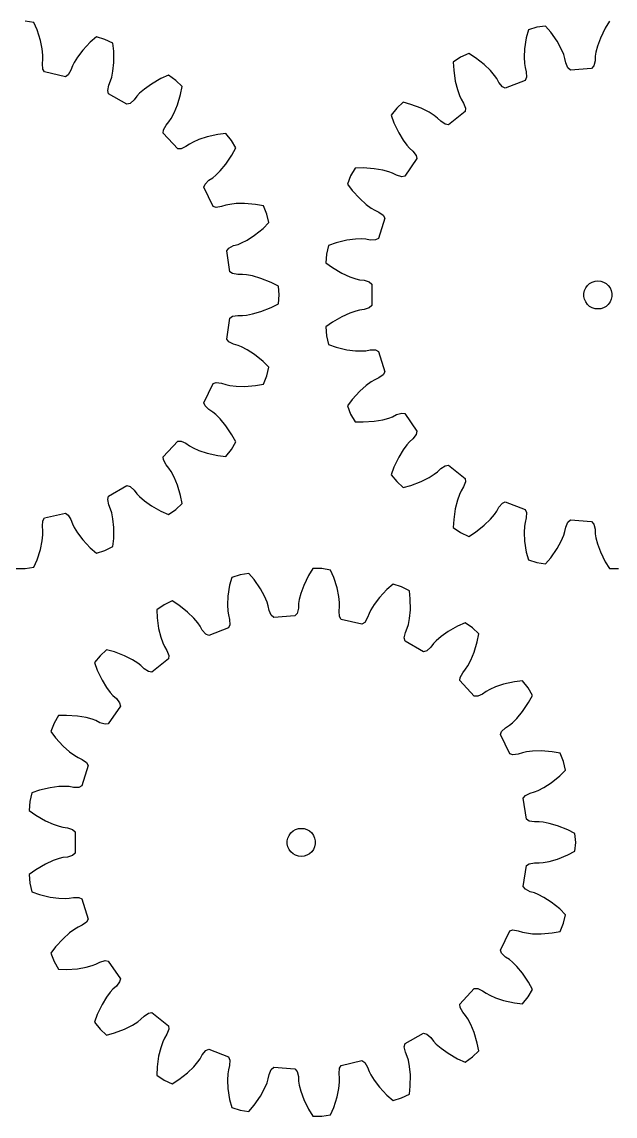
# Model space of a CAD drawing. Extents: x 0 to 185, y 0 to 234.
# Drawn here: x 62.5 to 125.8, y 0 to 116.7 of the extents above; entities that cross this region are included whole.
import ezdxf

# ---------------------------------------------------------------- set-up
doc = ezdxf.new("R2010")
doc.units = 0

msp = doc.modelspace()

# ---------------------------------------------------------------- linework, layer by layer
for p, q in [((63.81, 116.67), (62.87, 116.81)), ((125.24, 116.81), (124.79, 116.08)), ((64.15, 115.88), (63.81, 116.67)), ((64.5, 114.76), (64.15, 115.88)), ((116.58, 115.88), (116.36, 115.05)), ((117.48, 116.16), (116.58, 115.88)), ((118.42, 116.3), (117.48, 116.16)), ((118.97, 115.64), (118.42, 116.3)), ((119.64, 114.67), (118.97, 115.64)), ((124.79, 116.08), (124.27, 115.02)), ((64.69, 113.85), (64.5, 114.76)), ((69.83, 114.58), (69.03, 113.72)), ((70.48, 115.15), (69.83, 114.58)), ((71.38, 114.87), (70.48, 115.15)), ((72.23, 114.46), (71.38, 114.87)), ((72.33, 113.6), (72.23, 114.46)), ((116.36, 115.05), (116.18, 113.88)), ((120.09, 113.86), (119.64, 114.67)), ((124.27, 115.02), (123.95, 114.15)), ((64.76, 113.18), (64.69, 113.85)), ((69.03, 113.72), (68.46, 112.99)), ((72.33, 112.42), (72.33, 113.6)), ((110.21, 113.38), (109.35, 112.97)), ((110.93, 112.92), (110.21, 113.38)), ((116.18, 113.88), (116.13, 112.96)), ((120.35, 113.25), (120.09, 113.86)), ((120.48, 112.85), (120.35, 113.25)), ((123.78, 113.5), (123.72, 113.09)), ((123.95, 114.15), (123.78, 113.5)), ((64.71, 112.27), (64.76, 112.76)), ((64.77, 111.7), (64.71, 112.27)), ((64.76, 112.76), (64.76, 113.18)), ((68.11, 112.42), (67.93, 112.04)), ((68.46, 112.99), (68.11, 112.42)), ((72.24, 111.5), (72.33, 112.42)), ((109.35, 112.97), (108.57, 112.44)), ((108.57, 112.44), (108.61, 111.58)), ((111.86, 112.19), (110.93, 112.92)), ((112.52, 111.55), (111.86, 112.19)), ((116.13, 112.96), (116.16, 112.29)), ((116.16, 112.29), (116.22, 111.87)), ((120.58, 112.37), (120.48, 112.85)), ((120.79, 111.84), (120.58, 112.37)), ((123.69, 112.6), (123.55, 112.04)), ((123.72, 113.09), (123.69, 112.6)), ((64.95, 111.4), (64.77, 111.7)), ((67.17, 110.89), (64.95, 111.4)), ((67.46, 111.09), (67.17, 110.89)), ((67.76, 111.58), (67.46, 111.09)), ((67.93, 112.04), (67.76, 111.58)), ((72.12, 110.84), (72.24, 111.5)), ((78.16, 111.04), (77.37, 110.69)), ((78.94, 110.5), (78.16, 111.04)), ((108.61, 111.58), (108.78, 110.41)), ((112.96, 111.03), (112.52, 111.55)), ((113.2, 110.69), (112.96, 111.03)), ((116.22, 111.87), (116.34, 111.4)), ((116.34, 111.4), (116.37, 110.83)), ((121.06, 111.6), (120.79, 111.84)), ((123.33, 111.77), (121.06, 111.6)), ((123.55, 112.04), (123.33, 111.77)), ((71.69, 109.43), (71.81, 109.99)), ((71.81, 109.99), (71.99, 110.44)), ((71.99, 110.44), (72.12, 110.84)), ((76.35, 110.1), (75.6, 109.57)), ((77.37, 110.69), (76.35, 110.1)), ((79.64, 109.86), (78.94, 110.5)), ((79.47, 109.01), (79.64, 109.86)), ((108.78, 110.41), (109, 109.51)), ((113.43, 110.26), (113.2, 110.69)), ((113.8, 109.82), (113.43, 110.26)), ((114.12, 109.66), (113.8, 109.82)), ((116.24, 110.5), (114.12, 109.66)), ((116.37, 110.83), (116.24, 110.5)), ((71.77, 109.08), (71.69, 109.43)), ((73.74, 107.95), (71.77, 109.08)), ((74.81, 108.82), (74.51, 108.43)), ((75.09, 109.13), (74.81, 108.82)), ((75.6, 109.57), (75.09, 109.13)), ((79.13, 107.89), (79.47, 109.01)), ((109, 109.51), (109.23, 108.88)), ((109.23, 108.88), (109.41, 108.5)), ((74.08, 108.05), (73.74, 107.95)), ((74.51, 108.43), (74.08, 108.05)), ((78.77, 107.04), (79.13, 107.89)), ((102.53, 107.53), (101.94, 106.79)), ((103.22, 108.17), (102.53, 107.53)), ((104.05, 107.94), (103.22, 108.17)), ((105.15, 107.52), (104.05, 107.94)), ((105.98, 107.1), (105.15, 107.52)), ((109.41, 108.5), (109.66, 108.08)), ((109.66, 108.08), (109.86, 107.55)), ((109.86, 107.55), (109.84, 107.19)), ((78.22, 106.09), (78.46, 106.44)), ((78.46, 106.44), (78.77, 107.04)), ((101.94, 106.79), (102.23, 105.98)), ((106.54, 106.74), (105.98, 107.1)), ((106.87, 106.48), (106.54, 106.74)), ((107.22, 106.14), (106.87, 106.48)), ((109.84, 107.19), (108.05, 105.77)), ((77.61, 104.86), (77.63, 105.22)), ((77.63, 105.22), (77.91, 105.72)), ((77.91, 105.72), (78.22, 106.09)), ((102.23, 105.98), (102.74, 104.91)), ((107.7, 105.82), (107.22, 106.14)), ((108.05, 105.77), (107.7, 105.82)), ((79.16, 103.19), (77.61, 104.86)), ((80.8, 103.92), (80.43, 103.71)), ((81.41, 104.2), (80.8, 103.92)), ((82.29, 104.49), (81.41, 104.2)), ((83.43, 104.74), (82.29, 104.49)), ((84.29, 104.84), (83.43, 104.74)), ((84.88, 104.1), (84.29, 104.84)), ((85.35, 103.29), (84.88, 104.1)), ((102.74, 104.91), (103.21, 104.12)), ((103.21, 104.12), (103.62, 103.58)), ((79.51, 103.19), (79.16, 103.19)), ((80.03, 103.43), (79.51, 103.19)), ((80.43, 103.71), (80.03, 103.43)), ((84.94, 102.53), (85.35, 103.29)), ((103.62, 103.58), (103.9, 103.27)), ((103.9, 103.27), (104.26, 102.95)), ((104.26, 102.95), (104.62, 102.5)), ((84.29, 101.55), (84.94, 102.53)), ((104.69, 102.15), (103.41, 100.27)), ((104.62, 102.5), (104.69, 102.15)), ((83.22, 100.37), (83.7, 100.84)), ((83.7, 100.84), (84.29, 101.55)), ((98.09, 101.13), (97.61, 100.31)), ((98.95, 101.16), (98.09, 101.13)), ((100.12, 101.08), (98.95, 101.16)), ((101.03, 100.92), (100.12, 101.08)), ((101.68, 100.74), (101.03, 100.92)), ((102.07, 100.59), (101.68, 100.74)), ((102.51, 100.37), (102.07, 100.59)), ((81.94, 99.11), (82.07, 99.44)), ((82.07, 99.44), (82.48, 99.84)), ((82.48, 99.84), (82.89, 100.1)), ((82.89, 100.1), (83.22, 100.37)), ((97.61, 100.31), (97.27, 99.43)), ((97.27, 99.43), (97.78, 98.74)), ((103.06, 100.21), (102.51, 100.37)), ((103.41, 100.27), (103.06, 100.21)), ((82.93, 97.06), (81.94, 99.11)), ((97.78, 98.74), (98.58, 97.88)), ((83.27, 96.95), (82.93, 97.06)), ((83.84, 97.03), (83.27, 96.95)), ((84.3, 97.18), (83.84, 97.03)), ((84.71, 97.27), (84.3, 97.18)), ((85.38, 97.35), (84.71, 97.27)), ((86.3, 97.37), (85.38, 97.35)), ((87.47, 97.27), (86.3, 97.37)), ((88.32, 97.12), (87.47, 97.27)), ((88.67, 96.24), (88.32, 97.12)), ((98.58, 97.88), (99.27, 97.26)), ((99.27, 97.26), (99.81, 96.87)), ((88.88, 95.32), (88.67, 96.24)), ((99.81, 96.87), (100.18, 96.65)), ((100.18, 96.65), (100.62, 96.45)), ((101.26, 95.81), (100.59, 93.64)), ((100.62, 96.45), (101.09, 96.12)), ((101.09, 96.12), (101.26, 95.81)), ((87.35, 93.97), (88.26, 94.71)), ((88.26, 94.71), (88.88, 95.32)), ((85.98, 93.16), (86.58, 93.47)), ((86.58, 93.47), (87.35, 93.97)), ((97.21, 93.44), (96.07, 93.17)), ((98.13, 93.56), (97.21, 93.44)), ((98.8, 93.58), (98.13, 93.56)), ((99.22, 93.55), (98.8, 93.58)), ((99.7, 93.47), (99.22, 93.55)), ((100.27, 93.48), (99.7, 93.47)), ((100.59, 93.64), (100.27, 93.48)), ((84.39, 92.33), (84.61, 92.61)), ((84.73, 90.08), (84.39, 92.33)), ((84.61, 92.61), (85.12, 92.87)), ((85.12, 92.87), (85.59, 93)), ((85.59, 93), (85.98, 93.16)), ((95.25, 92.89), (95.04, 91.97)), ((96.07, 93.17), (95.25, 92.89)), ((95.04, 91.97), (94.97, 91.03)), ((85.02, 89.88), (84.73, 90.08)), ((94.97, 91.03), (95.67, 90.52)), ((95.67, 90.52), (96.68, 89.93)), ((96.68, 89.93), (97.52, 89.54)), ((85.58, 89.78), (85.02, 89.88)), ((86.07, 89.79), (85.58, 89.78)), ((86.49, 89.76), (86.07, 89.79)), ((87.15, 89.64), (86.49, 89.76)), ((88.04, 89.38), (87.15, 89.64)), ((89.13, 88.95), (88.04, 89.38)), ((89.9, 88.55), (89.13, 88.95)), ((97.52, 89.54), (98.16, 89.33)), ((98.16, 89.33), (98.57, 89.23)), ((98.57, 89.23), (99.05, 89.17)), ((99.05, 89.17), (99.6, 88.99)), ((99.6, 88.99), (99.86, 88.75)), ((99.86, 88.75), (99.86, 86.47)), ((122.88, 88.61), (123.12, 88.82)), ((123.12, 88.82), (123.39, 88.98)), ((123.39, 88.98), (123.69, 89.08)), ((123.69, 89.08), (124, 89.11)), ((124, 89.11), (124.31, 89.08)), ((124.31, 89.08), (124.61, 88.98)), ((124.61, 88.98), (124.88, 88.82)), ((124.88, 88.82), (125.11, 88.61)), ((89.97, 87.61), (89.9, 88.55)), ((89.9, 86.67), (89.97, 87.61)), ((122.51, 87.76), (122.57, 88.07)), ((122.51, 87.45), (122.51, 87.76)), ((122.57, 88.07), (122.7, 88.36)), ((122.7, 88.36), (122.88, 88.61)), ((125.11, 88.61), (125.3, 88.36)), ((125.3, 88.36), (125.42, 88.07)), ((125.42, 88.07), (125.49, 87.76)), ((125.49, 87.76), (125.49, 87.45)), ((89.13, 86.27), (89.9, 86.67)), ((99.86, 86.47), (99.6, 86.23)), ((122.57, 87.14), (122.51, 87.45)), ((122.7, 86.86), (122.57, 87.14)), ((122.88, 86.6), (122.7, 86.86)), ((123.12, 86.39), (122.88, 86.6)), ((123.39, 86.24), (123.12, 86.39)), ((124.88, 86.39), (124.61, 86.24)), ((125.11, 86.6), (124.88, 86.39)), ((125.3, 86.86), (125.11, 86.6)), ((125.42, 87.14), (125.3, 86.86)), ((125.49, 87.45), (125.42, 87.14)), ((84.73, 85.14), (85.02, 85.34)), ((85.02, 85.34), (85.58, 85.43)), ((85.58, 85.43), (86.07, 85.42)), ((86.07, 85.42), (86.49, 85.46)), ((86.49, 85.46), (87.15, 85.58)), ((87.15, 85.58), (88.04, 85.83)), ((88.04, 85.83), (89.13, 86.27)), ((96.68, 85.29), (95.67, 84.69)), ((97.52, 85.67), (96.68, 85.29)), ((98.16, 85.89), (97.52, 85.67)), ((98.57, 85.98), (98.16, 85.89)), ((99.05, 86.05), (98.57, 85.98)), ((99.6, 86.23), (99.05, 86.05)), ((123.69, 86.14), (123.39, 86.24)), ((124, 86.11), (123.69, 86.14)), ((124.31, 86.14), (124, 86.11)), ((124.61, 86.24), (124.31, 86.14)), ((84.39, 82.88), (84.73, 85.14)), ((95.67, 84.69), (94.97, 84.19)), ((94.97, 84.19), (95.04, 83.24)), ((95.04, 83.24), (95.25, 82.32)), ((84.61, 82.6), (84.39, 82.88)), ((85.12, 82.35), (84.61, 82.6)), ((85.59, 82.21), (85.12, 82.35)), ((85.98, 82.06), (85.59, 82.21)), ((86.58, 81.75), (85.98, 82.06)), ((87.35, 81.24), (86.58, 81.75)), ((95.25, 82.32), (96.07, 82.04)), ((96.07, 82.04), (97.21, 81.77)), ((97.21, 81.77), (98.13, 81.65)), ((99.22, 81.66), (99.7, 81.75)), ((99.7, 81.75), (100.27, 81.74)), ((100.27, 81.74), (100.59, 81.58)), ((88.26, 80.5), (87.35, 81.24)), ((98.13, 81.65), (98.8, 81.63)), ((98.8, 81.63), (99.22, 81.66)), ((100.59, 81.58), (101.26, 79.4)), ((88.88, 79.9), (88.26, 80.5)), ((88.67, 78.98), (88.88, 79.9)), ((101.26, 79.4), (101.09, 79.09)), ((82.93, 78.16), (83.27, 78.27)), ((83.27, 78.27), (83.84, 78.19)), ((88.32, 78.1), (88.67, 78.98)), ((99.81, 78.35), (99.27, 77.95)), ((100.18, 78.56), (99.81, 78.35)), ((100.62, 78.76), (100.18, 78.56)), ((101.09, 79.09), (100.62, 78.76)), ((81.94, 76.11), (82.93, 78.16)), ((83.84, 78.19), (84.3, 78.04)), ((84.3, 78.04), (84.71, 77.95)), ((84.71, 77.95), (85.38, 77.87)), ((85.38, 77.87), (86.3, 77.85)), ((86.3, 77.85), (87.47, 77.94)), ((87.47, 77.94), (88.32, 78.1)), ((98.58, 77.34), (97.78, 76.47)), ((99.27, 77.95), (98.58, 77.34)), ((82.07, 75.78), (81.94, 76.11)), ((97.78, 76.47), (97.27, 75.78)), ((82.48, 75.38), (82.07, 75.78)), ((82.89, 75.11), (82.48, 75.38)), ((83.22, 74.85), (82.89, 75.11)), ((83.7, 74.38), (83.22, 74.85)), ((97.27, 75.78), (97.61, 74.9)), ((97.61, 74.9), (98.09, 74.08)), ((102.07, 74.62), (102.51, 74.84)), ((102.51, 74.84), (103.06, 75)), ((103.06, 75), (103.41, 74.95)), ((103.41, 74.95), (104.69, 73.07)), ((84.29, 73.66), (83.7, 74.38)), ((84.94, 72.69), (84.29, 73.66)), ((98.09, 74.08), (98.95, 74.06)), ((98.95, 74.06), (100.12, 74.14)), ((100.12, 74.14), (101.03, 74.29)), ((101.03, 74.29), (101.68, 74.47)), ((101.68, 74.47), (102.07, 74.62)), ((85.35, 71.93), (84.94, 72.69)), ((104.62, 72.72), (104.26, 72.27)), ((104.69, 73.07), (104.62, 72.72)), ((77.61, 70.35), (79.16, 72.02)), ((79.16, 72.02), (79.51, 72.02)), ((79.51, 72.02), (80.03, 71.78)), ((80.03, 71.78), (80.43, 71.5)), ((80.43, 71.5), (80.8, 71.29)), ((80.8, 71.29), (81.41, 71.02)), ((84.88, 71.11), (85.35, 71.93)), ((103.62, 71.63), (103.21, 71.09)), ((103.9, 71.94), (103.62, 71.63)), ((104.26, 72.27), (103.9, 71.94)), ((77.63, 70), (77.61, 70.35)), ((81.41, 71.02), (82.29, 70.73)), ((82.29, 70.73), (83.43, 70.47)), ((83.43, 70.47), (84.29, 70.37)), ((84.29, 70.37), (84.88, 71.11)), ((102.74, 70.3), (102.23, 69.24)), ((103.21, 71.09), (102.74, 70.3)), ((77.91, 69.5), (77.63, 70)), ((78.22, 69.12), (77.91, 69.5)), ((78.46, 68.77), (78.22, 69.12)), ((102.23, 69.24), (101.94, 68.43)), ((106.87, 68.74), (107.22, 69.08)), ((107.22, 69.08), (107.7, 69.39)), ((107.7, 69.39), (108.05, 69.44)), ((108.05, 69.44), (109.84, 68.02)), ((78.77, 68.18), (78.46, 68.77)), ((79.13, 67.33), (78.77, 68.18)), ((101.94, 68.43), (102.53, 67.69)), ((105.15, 67.7), (105.98, 68.12)), ((105.98, 68.12), (106.54, 68.48)), ((106.54, 68.48), (106.87, 68.74)), ((109.84, 68.02), (109.86, 67.67)), ((71.77, 66.13), (73.74, 67.27)), ((73.74, 67.27), (74.08, 67.17)), ((74.08, 67.17), (74.51, 66.78)), ((74.51, 66.78), (74.81, 66.4)), ((79.47, 66.2), (79.13, 67.33)), ((102.53, 67.69), (103.22, 67.05)), ((103.22, 67.05), (104.05, 67.28)), ((104.05, 67.28), (105.15, 67.7)), ((109.41, 66.71), (109.23, 66.33)), ((109.66, 67.13), (109.41, 66.71)), ((109.86, 67.67), (109.66, 67.13)), ((71.69, 65.79), (71.77, 66.13)), ((71.81, 65.22), (71.69, 65.79)), ((74.81, 66.4), (75.09, 66.09)), ((75.09, 66.09), (75.6, 65.65)), ((75.6, 65.65), (76.35, 65.11)), ((79.64, 65.36), (79.47, 66.2)), ((109, 65.7), (108.78, 64.8)), ((109.23, 66.33), (109, 65.7)), ((113.43, 64.96), (113.8, 65.4)), ((113.8, 65.4), (114.12, 65.55)), ((114.12, 65.55), (116.24, 64.72)), ((64.95, 63.82), (67.17, 64.32)), ((67.17, 64.32), (67.46, 64.13)), ((71.99, 64.77), (71.81, 65.22)), ((72.12, 64.37), (71.99, 64.77)), ((72.24, 63.71), (72.12, 64.37)), ((76.35, 65.11), (77.37, 64.53)), ((77.37, 64.53), (78.16, 64.18)), ((78.16, 64.18), (78.94, 64.71)), ((78.94, 64.71), (79.64, 65.36)), ((108.78, 64.8), (108.61, 63.64)), ((112.96, 64.18), (113.2, 64.53)), ((113.2, 64.53), (113.43, 64.96)), ((116.24, 64.72), (116.37, 64.39)), ((116.37, 64.39), (116.34, 63.82)), ((64.71, 62.94), (64.77, 63.51)), ((64.77, 63.51), (64.95, 63.82)), ((67.46, 64.13), (67.76, 63.64)), ((67.76, 63.64), (67.93, 63.18)), ((67.93, 63.18), (68.11, 62.8)), ((72.33, 62.79), (72.24, 63.71)), ((108.61, 63.64), (108.57, 62.78)), ((111.86, 63.03), (112.52, 63.67)), ((112.52, 63.67), (112.96, 64.18)), ((116.22, 63.34), (116.16, 62.93)), ((116.34, 63.82), (116.22, 63.34)), ((120.58, 62.85), (120.79, 63.38)), ((120.79, 63.38), (121.06, 63.62)), ((121.06, 63.62), (123.33, 63.45)), ((123.33, 63.45), (123.55, 63.17)), ((123.55, 63.17), (123.69, 62.62)), ((64.69, 61.37), (64.76, 62.03)), ((64.76, 62.45), (64.71, 62.94)), ((64.76, 62.03), (64.76, 62.45)), ((68.11, 62.8), (68.46, 62.23)), ((68.46, 62.23), (69.03, 61.49)), ((72.33, 61.62), (72.33, 62.79)), ((108.57, 62.78), (109.35, 62.25)), ((109.35, 62.25), (110.21, 61.84)), ((110.21, 61.84), (110.93, 62.3)), ((110.93, 62.3), (111.86, 63.03)), ((116.16, 62.93), (116.13, 62.26)), ((116.13, 62.26), (116.18, 61.33)), ((120.09, 61.35), (120.35, 61.97)), ((120.35, 61.97), (120.48, 62.37)), ((120.48, 62.37), (120.58, 62.85)), ((123.69, 62.62), (123.72, 62.13)), ((123.72, 62.13), (123.78, 61.71)), ((64.5, 60.46), (64.69, 61.37)), ((69.03, 61.49), (69.83, 60.64)), ((71.38, 60.35), (72.23, 60.76)), ((72.23, 60.76), (72.33, 61.62)), ((116.18, 61.33), (116.36, 60.17)), ((119.64, 60.54), (120.09, 61.35)), ((123.78, 61.71), (123.95, 61.06)), ((123.95, 61.06), (124.27, 60.2)), ((64.15, 59.34), (64.5, 60.46)), ((69.83, 60.64), (70.48, 60.07)), ((70.48, 60.07), (71.38, 60.35)), ((116.36, 60.17), (116.58, 59.34)), ((118.42, 58.92), (118.97, 59.57)), ((118.97, 59.57), (119.64, 60.54)), ((124.27, 60.2), (124.79, 59.14)), ((61.93, 58.41), (62.87, 58.41)), ((62.87, 58.41), (63.81, 58.55)), ((63.81, 58.55), (64.15, 59.34)), ((93.58, 58.41), (93.13, 57.67)), ((94.53, 58.41), (93.58, 58.41)), ((95.46, 58.26), (94.53, 58.41)), ((116.58, 59.34), (117.48, 59.06)), ((117.48, 59.06), (118.42, 58.92)), ((124.79, 59.14), (125.24, 58.41)), ((125.24, 58.41), (126.19, 58.41)), ((84.92, 57.47), (84.7, 56.64)), ((85.82, 57.75), (84.92, 57.47)), ((86.76, 57.89), (85.82, 57.75)), ((87.32, 57.24), (86.76, 57.89)), ((87.98, 56.27), (87.32, 57.24)), ((93.13, 57.67), (92.61, 56.62)), ((95.8, 57.47), (95.46, 58.26)), ((96.16, 56.35), (95.8, 57.47)), ((84.7, 56.64), (84.52, 55.48)), ((88.43, 55.46), (87.98, 56.27)), ((92.61, 56.62), (92.29, 55.75)), ((96.34, 55.45), (96.16, 56.35)), ((101.49, 56.17), (100.68, 55.32)), ((102.14, 56.74), (101.49, 56.17)), ((103.04, 56.46), (102.14, 56.74)), ((103.89, 56.05), (103.04, 56.46)), ((103.98, 55.2), (103.89, 56.05)), ((78.55, 54.97), (77.7, 54.56)), ((79.28, 54.51), (78.55, 54.97)), ((84.52, 55.48), (84.47, 54.56)), ((88.7, 54.84), (88.43, 55.46)), ((92.12, 55.1), (92.06, 54.68)), ((92.29, 55.75), (92.12, 55.1)), ((96.41, 54.78), (96.34, 55.45)), ((100.68, 55.32), (100.12, 54.58)), ((103.99, 54.02), (103.98, 55.2)), ((77.7, 54.56), (76.92, 54.03)), ((76.92, 54.03), (76.96, 53.17)), ((80.2, 53.78), (79.28, 54.51)), ((80.87, 53.14), (80.2, 53.78)), ((84.47, 54.56), (84.5, 53.88)), ((84.5, 53.88), (84.56, 53.47)), ((88.82, 54.44), (88.7, 54.84)), ((88.92, 53.96), (88.82, 54.44)), ((89.14, 53.43), (88.92, 53.96)), ((92.03, 54.19), (91.9, 53.64)), ((92.06, 54.68), (92.03, 54.19)), ((96.37, 53.87), (96.42, 54.36)), ((96.42, 53.3), (96.37, 53.87)), ((96.42, 54.36), (96.41, 54.78)), ((99.77, 54.01), (99.58, 53.63)), ((100.12, 54.58), (99.77, 54.01)), ((103.9, 53.1), (103.99, 54.02)), ((76.96, 53.17), (77.12, 52.01)), ((81.3, 52.63), (80.87, 53.14)), ((81.54, 52.28), (81.3, 52.63)), ((84.56, 53.47), (84.68, 52.99)), ((84.68, 52.99), (84.71, 52.42)), ((89.4, 53.19), (89.14, 53.43)), ((91.67, 53.36), (89.4, 53.19)), ((91.9, 53.64), (91.67, 53.36)), ((96.6, 52.99), (96.42, 53.3)), ((98.82, 52.49), (96.6, 52.99)), ((99.12, 52.68), (98.82, 52.49)), ((99.41, 53.18), (99.12, 52.68)), ((99.58, 53.63), (99.41, 53.18)), ((103.77, 52.44), (103.9, 53.1)), ((109.82, 52.63), (109.03, 52.28)), ((110.6, 52.1), (109.82, 52.63)), ((77.12, 52.01), (77.35, 51.11)), ((81.77, 51.85), (81.54, 52.28)), ((82.14, 51.41), (81.77, 51.85)), ((82.46, 51.26), (82.14, 51.41)), ((84.58, 52.09), (82.46, 51.26)), ((84.71, 52.42), (84.58, 52.09)), ((103.34, 51.03), (103.46, 51.59)), ((103.46, 51.59), (103.65, 52.04)), ((103.65, 52.04), (103.77, 52.44)), ((108.01, 51.7), (107.26, 51.16)), ((109.03, 52.28), (108.01, 51.7)), ((111.29, 51.46), (110.6, 52.1)), ((111.13, 50.61), (111.29, 51.46)), ((77.35, 51.11), (77.57, 50.48)), ((77.57, 50.48), (77.75, 50.1)), ((103.43, 50.68), (103.34, 51.03)), ((105.4, 49.54), (103.43, 50.68)), ((106.46, 50.41), (106.16, 50.03)), ((106.75, 50.72), (106.46, 50.41)), ((107.26, 51.16), (106.75, 50.72)), ((110.79, 49.48), (111.13, 50.61)), ((70.87, 49.12), (70.28, 48.38)), ((71.57, 49.76), (70.87, 49.12)), ((72.4, 49.54), (71.57, 49.76)), ((73.49, 49.11), (72.4, 49.54)), ((74.32, 48.69), (73.49, 49.11)), ((77.75, 50.1), (78.01, 49.68)), ((78.01, 49.68), (78.21, 49.14)), ((78.21, 49.14), (78.18, 48.79)), ((105.74, 49.64), (105.4, 49.54)), ((106.16, 50.03), (105.74, 49.64)), ((110.43, 48.63), (110.79, 49.48)), ((70.28, 48.38), (70.57, 47.57)), ((74.89, 48.33), (74.32, 48.69)), ((75.22, 48.07), (74.89, 48.33)), ((75.57, 47.73), (75.22, 48.07)), ((78.18, 48.79), (76.4, 47.37)), ((109.88, 47.69), (110.11, 48.04)), ((110.11, 48.04), (110.43, 48.63)), ((70.57, 47.57), (71.08, 46.51)), ((76.05, 47.42), (75.57, 47.73)), ((76.4, 47.37), (76.05, 47.42)), ((109.26, 46.46), (109.29, 46.81)), ((109.29, 46.81), (109.57, 47.31)), ((109.57, 47.31), (109.88, 47.69)), ((71.08, 46.51), (71.56, 45.72)), ((71.56, 45.72), (71.96, 45.18)), ((110.81, 44.79), (109.26, 46.46)), ((113.07, 45.79), (112.45, 45.52)), ((113.94, 46.08), (113.07, 45.79)), ((115.09, 46.34), (113.94, 46.08)), ((115.95, 46.44), (115.09, 46.34)), ((116.54, 45.7), (115.95, 46.44)), ((117.01, 44.88), (116.54, 45.7)), ((71.96, 45.18), (72.24, 44.87)), ((72.24, 44.87), (72.61, 44.54)), ((72.61, 44.54), (72.96, 44.09)), ((111.17, 44.79), (110.81, 44.79)), ((111.69, 45.03), (111.17, 44.79)), ((112.09, 45.31), (111.69, 45.03)), ((112.45, 45.52), (112.09, 45.31)), ((116.6, 44.12), (117.01, 44.88)), ((73.04, 43.74), (71.75, 41.86)), ((72.96, 44.09), (73.04, 43.74)), ((115.94, 43.15), (116.6, 44.12)), ((66.43, 42.73), (65.96, 41.91)), ((67.29, 42.75), (66.43, 42.73)), ((68.46, 42.67), (67.29, 42.75)), ((69.37, 42.52), (68.46, 42.67)), ((70.02, 42.34), (69.37, 42.52)), ((70.42, 42.19), (70.02, 42.34)), ((70.85, 41.97), (70.42, 42.19)), ((114.88, 41.96), (115.35, 42.43)), ((115.35, 42.43), (115.94, 43.15)), ((65.96, 41.91), (65.61, 41.03)), ((65.61, 41.03), (66.13, 40.34)), ((71.4, 41.81), (70.85, 41.97)), ((71.75, 41.86), (71.4, 41.81)), ((113.6, 40.7), (113.72, 41.04)), ((113.72, 41.04), (114.14, 41.43)), ((114.14, 41.43), (114.55, 41.7)), ((114.55, 41.7), (114.88, 41.96)), ((66.13, 40.34), (66.92, 39.47)), ((114.59, 38.65), (113.6, 40.7)), ((66.92, 39.47), (67.61, 38.86)), ((67.61, 38.86), (68.16, 38.46)), ((114.92, 38.54), (114.59, 38.65)), ((115.49, 38.62), (114.92, 38.54)), ((115.96, 38.77), (115.49, 38.62)), ((116.37, 38.86), (115.96, 38.77)), ((117.03, 38.94), (116.37, 38.86)), ((117.96, 38.96), (117.03, 38.94)), ((119.13, 38.87), (117.96, 38.96)), ((119.98, 38.71), (119.13, 38.87)), ((120.32, 37.83), (119.98, 38.71)), ((68.16, 38.46), (68.52, 38.25)), ((68.52, 38.25), (68.96, 38.05)), ((69.61, 37.41), (68.94, 35.23)), ((68.96, 38.05), (69.43, 37.72)), ((69.43, 37.72), (69.61, 37.41)), ((120.53, 36.91), (120.32, 37.83)), ((119.01, 35.57), (119.92, 36.31)), ((119.92, 36.31), (120.53, 36.91)), ((65.55, 35.04), (64.41, 34.77)), ((66.47, 35.16), (65.55, 35.04)), ((67.14, 35.18), (66.47, 35.16)), ((67.56, 35.15), (67.14, 35.18)), ((68.04, 35.06), (67.56, 35.15)), ((68.62, 35.07), (68.04, 35.06)), ((68.94, 35.23), (68.62, 35.07)), ((117.63, 34.75), (118.23, 35.06)), ((118.23, 35.06), (119.01, 35.57)), ((63.59, 34.49), (63.38, 33.57)), ((64.41, 34.77), (63.59, 34.49)), ((116.04, 33.93), (116.26, 34.21)), ((116.38, 31.67), (116.04, 33.93)), ((116.26, 34.21), (116.77, 34.46)), ((116.77, 34.46), (117.24, 34.6)), ((117.24, 34.6), (117.63, 34.75)), ((63.38, 33.57), (63.31, 32.62)), ((63.31, 32.62), (64.01, 32.12)), ((64.01, 32.12), (65.03, 31.52)), ((65.03, 31.52), (65.87, 31.14)), ((116.67, 31.47), (116.38, 31.67)), ((65.87, 31.14), (66.5, 30.92)), ((66.5, 30.92), (66.91, 30.83)), ((66.91, 30.83), (67.4, 30.76)), ((67.4, 30.76), (67.94, 30.59)), ((67.94, 30.59), (68.2, 30.34)), ((91.23, 30.21), (91.46, 30.42)), ((91.46, 30.42), (91.73, 30.57)), ((91.73, 30.57), (92.03, 30.67)), ((92.03, 30.67), (92.34, 30.7)), ((92.34, 30.7), (92.65, 30.67)), ((92.65, 30.67), (92.95, 30.57)), ((92.95, 30.57), (93.22, 30.42)), ((93.22, 30.42), (93.46, 30.21)), ((117.24, 31.38), (116.67, 31.47)), ((117.73, 31.39), (117.24, 31.38)), ((118.15, 31.35), (117.73, 31.39)), ((118.81, 31.23), (118.15, 31.35)), ((119.7, 30.98), (118.81, 31.23)), ((120.79, 30.54), (119.7, 30.98)), ((121.55, 30.15), (120.79, 30.54)), ((68.2, 30.34), (68.2, 28.06)), ((90.85, 29.36), (90.91, 29.67)), ((90.85, 29.05), (90.85, 29.36)), ((90.91, 29.67), (91.04, 29.95)), ((91.04, 29.95), (91.23, 30.21)), ((93.46, 30.21), (93.64, 29.95)), ((93.64, 29.95), (93.77, 29.67)), ((93.77, 29.67), (93.83, 29.36)), ((93.83, 29.36), (93.83, 29.05)), ((121.63, 29.2), (121.55, 30.15)), ((121.55, 28.26), (121.63, 29.2)), ((68.2, 28.06), (67.94, 27.82)), ((90.91, 28.74), (90.85, 29.05)), ((91.04, 28.45), (90.91, 28.74)), ((91.23, 28.2), (91.04, 28.45)), ((91.46, 27.99), (91.23, 28.2)), ((93.46, 28.2), (93.22, 27.99)), ((93.64, 28.45), (93.46, 28.2)), ((93.77, 28.74), (93.64, 28.45)), ((93.83, 29.05), (93.77, 28.74)), ((120.79, 27.86), (121.55, 28.26)), ((65.03, 26.88), (64.01, 26.29)), ((65.87, 27.27), (65.03, 26.88)), ((66.5, 27.48), (65.87, 27.27)), ((66.91, 27.58), (66.5, 27.48)), ((67.4, 27.64), (66.91, 27.58)), ((67.94, 27.82), (67.4, 27.64)), ((91.73, 27.83), (91.46, 27.99)), ((92.03, 27.74), (91.73, 27.83)), ((92.34, 27.7), (92.03, 27.74)), ((92.65, 27.74), (92.34, 27.7)), ((92.95, 27.83), (92.65, 27.74)), ((93.22, 27.99), (92.95, 27.83)), ((116.38, 26.73), (116.67, 26.93)), ((116.67, 26.93), (117.24, 27.03)), ((117.24, 27.03), (117.73, 27.02)), ((117.73, 27.02), (118.15, 27.05)), ((118.15, 27.05), (118.81, 27.17)), ((118.81, 27.17), (119.7, 27.43)), ((119.7, 27.43), (120.79, 27.86)), ((64.01, 26.29), (63.31, 25.78)), ((63.31, 25.78), (63.38, 24.84)), ((116.04, 24.48), (116.38, 26.73)), ((63.38, 24.84), (63.59, 23.92)), ((63.59, 23.92), (64.41, 23.64)), ((64.41, 23.64), (65.55, 23.37)), ((65.55, 23.37), (66.47, 23.25)), ((116.26, 24.2), (116.04, 24.48)), ((116.77, 23.94), (116.26, 24.2)), ((117.24, 23.81), (116.77, 23.94)), ((117.63, 23.65), (117.24, 23.81)), ((118.23, 23.34), (117.63, 23.65)), ((66.47, 23.25), (67.14, 23.23)), ((67.14, 23.23), (67.56, 23.26)), ((67.56, 23.26), (68.04, 23.34)), ((68.04, 23.34), (68.62, 23.33)), ((68.62, 23.33), (68.94, 23.17)), ((68.94, 23.17), (69.61, 21)), ((119.01, 22.84), (118.23, 23.34)), ((119.92, 22.1), (119.01, 22.84)), ((120.53, 21.49), (119.92, 22.1)), ((120.32, 20.57), (120.53, 21.49)), ((68.16, 19.94), (67.61, 19.55)), ((68.52, 20.16), (68.16, 19.94)), ((68.96, 20.36), (68.52, 20.16)), ((69.43, 20.69), (68.96, 20.36)), ((69.61, 21), (69.43, 20.69)), ((114.59, 19.75), (114.92, 19.86)), ((114.92, 19.86), (115.49, 19.78)), ((119.98, 19.69), (120.32, 20.57)), ((66.92, 18.93), (66.13, 18.07)), ((67.61, 19.55), (66.92, 18.93)), ((113.6, 17.7), (114.59, 19.75)), ((115.49, 19.78), (115.96, 19.63)), ((115.96, 19.63), (116.37, 19.54)), ((116.37, 19.54), (117.03, 19.46)), ((117.03, 19.46), (117.96, 19.44)), ((117.96, 19.44), (119.13, 19.54)), ((119.13, 19.54), (119.98, 19.69)), ((66.13, 18.07), (65.61, 17.38)), ((113.72, 17.37), (113.6, 17.7)), ((65.61, 17.38), (65.96, 16.5)), ((65.96, 16.5), (66.43, 15.68)), ((70.42, 16.22), (70.85, 16.44)), ((70.85, 16.44), (71.4, 16.6)), ((71.4, 16.6), (71.75, 16.54)), ((71.75, 16.54), (73.04, 14.66)), ((114.14, 16.97), (113.72, 17.37)), ((114.55, 16.71), (114.14, 16.97)), ((114.88, 16.44), (114.55, 16.71)), ((115.35, 15.97), (114.88, 16.44)), ((66.43, 15.68), (67.29, 15.65)), ((67.29, 15.65), (68.46, 15.73)), ((68.46, 15.73), (69.37, 15.89)), ((69.37, 15.89), (70.02, 16.07)), ((70.02, 16.07), (70.42, 16.22)), ((115.94, 15.26), (115.35, 15.97)), ((116.6, 14.28), (115.94, 15.26)), ((72.96, 14.32), (72.61, 13.86)), ((73.04, 14.66), (72.96, 14.32)), ((117.01, 13.52), (116.6, 14.28)), ((71.96, 13.23), (71.56, 12.69)), ((72.24, 13.54), (71.96, 13.23)), ((72.61, 13.86), (72.24, 13.54)), ((109.26, 11.95), (110.81, 13.62)), ((110.81, 13.62), (111.17, 13.62)), ((111.17, 13.62), (111.69, 13.38)), ((111.69, 13.38), (112.09, 13.1)), ((112.09, 13.1), (112.45, 12.89)), ((112.45, 12.89), (113.07, 12.61)), ((116.54, 12.71), (117.01, 13.52)), ((71.08, 11.9), (70.57, 10.83)), ((71.56, 12.69), (71.08, 11.9)), ((109.29, 11.59), (109.26, 11.95)), ((113.07, 12.61), (113.94, 12.33)), ((113.94, 12.33), (115.09, 12.07)), ((115.09, 12.07), (115.95, 11.97)), ((115.95, 11.97), (116.54, 12.71)), ((70.57, 10.83), (70.28, 10.02)), ((75.22, 10.33), (75.57, 10.67)), ((75.57, 10.67), (76.05, 10.99)), ((76.05, 10.99), (76.4, 11.04)), ((76.4, 11.04), (78.18, 9.62)), ((109.57, 11.09), (109.29, 11.59)), ((109.88, 10.72), (109.57, 11.09)), ((110.11, 10.37), (109.88, 10.72)), ((70.28, 10.02), (70.87, 9.28)), ((73.49, 9.29), (74.32, 9.71)), ((74.32, 9.71), (74.89, 10.07)), ((74.89, 10.07), (75.22, 10.33)), ((78.18, 9.62), (78.21, 9.26)), ((110.43, 9.78), (110.11, 10.37)), ((110.79, 8.92), (110.43, 9.78)), ((70.87, 9.28), (71.57, 8.64)), ((71.57, 8.64), (72.4, 8.87)), ((72.4, 8.87), (73.49, 9.29)), ((77.75, 8.31), (77.57, 7.93)), ((78.01, 8.73), (77.75, 8.31)), ((78.21, 9.26), (78.01, 8.73)), ((103.43, 7.73), (105.4, 8.86)), ((105.4, 8.86), (105.74, 8.76)), ((105.74, 8.76), (106.16, 8.38)), ((106.16, 8.38), (106.46, 7.99)), ((111.13, 7.8), (110.79, 8.92)), ((77.35, 7.3), (77.12, 6.4)), ((77.57, 7.93), (77.35, 7.3)), ((82.14, 6.99), (82.46, 7.15)), ((82.46, 7.15), (84.58, 6.31)), ((103.34, 7.38), (103.43, 7.73)), ((103.46, 6.82), (103.34, 7.38)), ((106.46, 7.99), (106.75, 7.68)), ((106.75, 7.68), (107.26, 7.24)), ((107.26, 7.24), (108.01, 6.71)), ((111.29, 6.95), (111.13, 7.8)), ((77.12, 6.4), (76.96, 5.24)), ((81.3, 5.78), (81.54, 6.12)), ((81.54, 6.12), (81.77, 6.55)), ((81.77, 6.55), (82.14, 6.99)), ((84.58, 6.31), (84.71, 5.98)), ((84.71, 5.98), (84.68, 5.41)), ((96.6, 5.41), (98.82, 5.92)), ((98.82, 5.92), (99.12, 5.72)), ((103.65, 6.37), (103.46, 6.82)), ((103.77, 5.97), (103.65, 6.37)), ((103.9, 5.31), (103.77, 5.97)), ((108.01, 6.71), (109.03, 6.12)), ((109.03, 6.12), (109.82, 5.77)), ((109.82, 5.77), (110.6, 6.31)), ((110.6, 6.31), (111.29, 6.95)), ((76.96, 5.24), (76.92, 4.37)), ((80.2, 4.62), (80.87, 5.27)), ((80.87, 5.27), (81.3, 5.78)), ((84.56, 4.94), (84.5, 4.52)), ((84.68, 5.41), (84.56, 4.94)), ((88.92, 4.44), (89.14, 4.97)), ((89.14, 4.97), (89.4, 5.21)), ((89.4, 5.21), (91.67, 5.04)), ((91.67, 5.04), (91.9, 4.77)), ((91.9, 4.77), (92.03, 4.21)), ((96.37, 4.54), (96.42, 5.11)), ((96.42, 5.11), (96.6, 5.41)), ((99.12, 5.72), (99.41, 5.23)), ((99.41, 5.23), (99.58, 4.77)), ((99.58, 4.77), (99.77, 4.39)), ((103.99, 4.39), (103.9, 5.31)), ((76.92, 4.37), (77.7, 3.84)), ((77.7, 3.84), (78.55, 3.43)), ((78.55, 3.43), (79.28, 3.9)), ((79.28, 3.9), (80.2, 4.62)), ((84.5, 4.52), (84.47, 3.85)), ((84.47, 3.85), (84.52, 2.93)), ((88.43, 2.95), (88.7, 3.56)), ((88.7, 3.56), (88.82, 3.97)), ((88.82, 3.97), (88.92, 4.44)), ((92.03, 4.21), (92.06, 3.72)), ((92.06, 3.72), (92.12, 3.31)), ((96.34, 2.96), (96.41, 3.63)), ((96.42, 4.05), (96.37, 4.54)), ((96.41, 3.63), (96.42, 4.05)), ((99.77, 4.39), (100.12, 3.82)), ((100.12, 3.82), (100.68, 3.09)), ((103.98, 3.21), (103.99, 4.39)), ((84.52, 2.93), (84.7, 1.77)), ((87.98, 2.14), (88.43, 2.95)), ((92.12, 3.31), (92.29, 2.66)), ((92.29, 2.66), (92.61, 1.79)), ((96.16, 2.06), (96.34, 2.96)), ((100.68, 3.09), (101.49, 2.23)), ((103.04, 1.94), (103.89, 2.35)), ((103.89, 2.35), (103.98, 3.21)), ((84.7, 1.77), (84.92, 0.93)), ((86.76, 0.51), (87.32, 1.17)), ((87.32, 1.17), (87.98, 2.14)), ((92.61, 1.79), (93.13, 0.73)), ((95.8, 0.93), (96.16, 2.06)), ((101.49, 2.23), (102.14, 1.66)), ((102.14, 1.66), (103.04, 1.94)), ((84.92, 0.93), (85.82, 0.65)), ((85.82, 0.65), (86.76, 0.51)), ((93.13, 0.73), (93.58, 0)), ((93.58, 0), (94.53, 0)), ((94.53, 0), (95.46, 0.14)), ((95.46, 0.14), (95.8, 0.93))]:
    msp.add_line(p, q)

doc.saveas('drawing.dxf')
